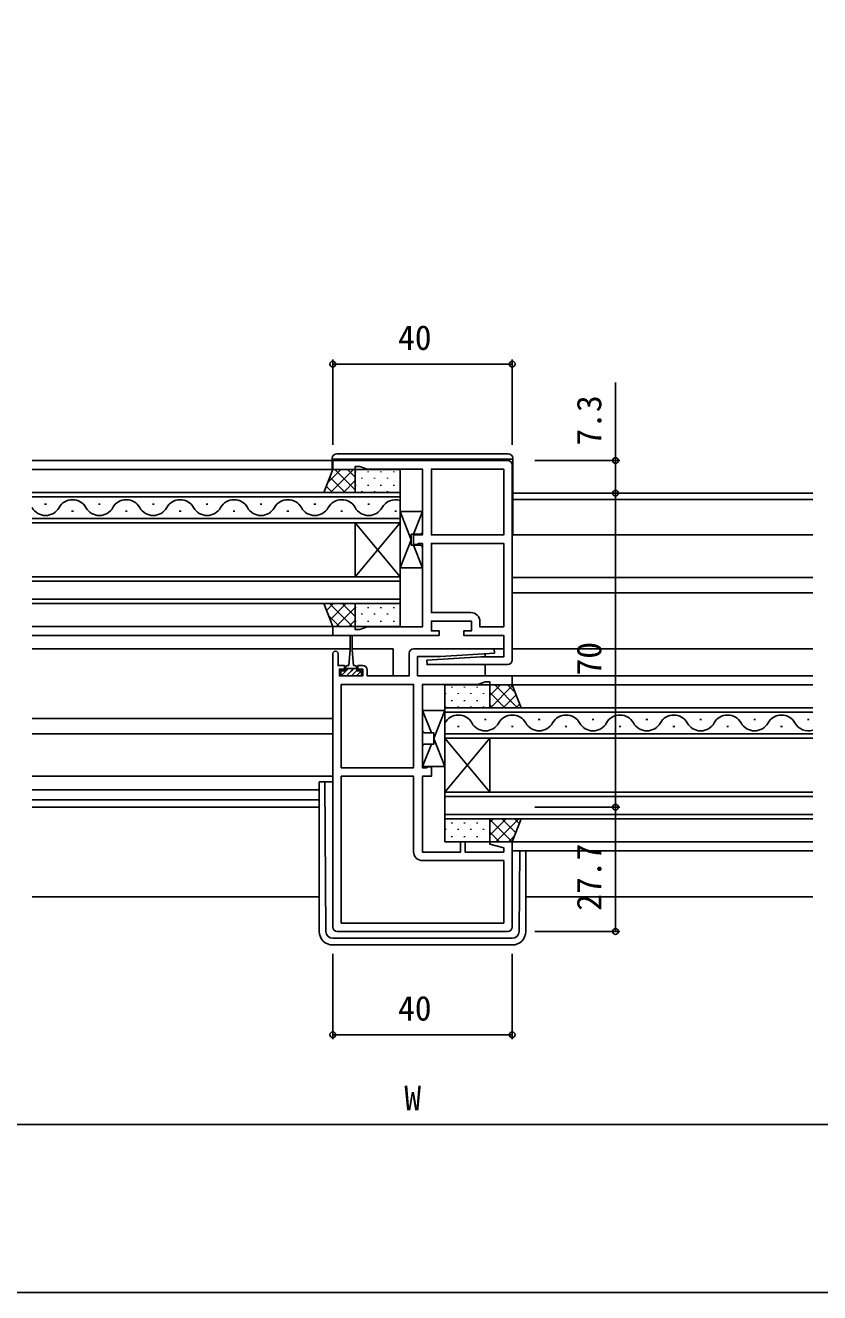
# Model space of a CAD drawing. Units: millimetres, scale not verified. Extents: x -437 to 438, y -301 to 299.
# Drawn here: x 74.7 to 251.7, y -301.3 to -18.8 of the extents above; entities that cross this region are included whole.
import ezdxf
from ezdxf.enums import TextEntityAlignment as Align

# ---------------------------------------------------------------- set-up
doc = ezdxf.new("R2010")
doc.units = ezdxf.units.MM
doc.header["$LTSCALE"] = 2
for name, color, linetype in [('0-2_YKK_11', 7, 'Continuous'), ('0-3_YKK_12', 2, 'Continuous'), ('0-4_YKK_13', 4, 'Continuous'), ('0-6_YKK_D', 6, 'Continuous'), ('0-7_YKK_ZWAK', 7, 'Continuous')]:
    doc.layers.add(name, color=color, linetype=linetype)
doc.styles.add('ＭＳ ゴシック', font='')
doc.styles.get('ＭＳ ゴシック').set_extended_font_data('MS Gothic')

msp = doc.modelspace()

# ---------------------------------------------------------------- linework, layer by layer
at = {"layer": '0-2_YKK_11'}
for p, q in [((183.2, -160.303), (183.2, -116.803)), ((143.2, -158.903), (143.2, -219.803)), ((144.2, -220.803), (182.2, -220.803))]:
    msp.add_line(p, q, dxfattribs=at)
for points in [[(182.2, -115.803), (143.2, -115.803), (143.2, -117.803), (148.2, -117.803), (148.2, -117.103), (149.2, -117.103), (150.848, -117.703), (163.2, -117.703), (163.2, -132.403), (161.2, -132.403), (161.2, -134.503), (162, -134.503), (162.173, -134.403), (162.346, -134.303), (163.2, -134.303), (163.2, -152.903), (150.848, -152.903), (149.2, -153.503), (148.2, -153.503), (148.2, -152.803), (143.2, -152.803), (143.2, -154.803), (166.9, -154.803), (166.9, -153.803), (165.2, -153.803), (165.2, -151.603), (174.1, -151.603), (174.1, -153.803), (172.4, -153.803), (172.4, -154.803), (181.3, -154.803), (181.3, -159.603), (176.2, -159.603), (164.186, -160.333), (164.215, -161.303), (182.2, -161.303)], [(181.3, -152.903), (181.3, -134.303), (165.2, -134.303), (165.2, -149.703), (174, -149.703)], [(176, -151.703), (176, -152.903), (181.3, -152.903)], [(183.2, -219.803), (183.2, -200.803), (178.239, -200.803), (178.171, -201.325), (181.3, -202.163), (181.3, -203.103), (172.7, -203.103), (172.7, -200.803), (171.7, -200.803), (171.7, -203.103), (163.2, -203.103), (163.2, -186.203), (165.2, -186.203), (165.2, -184.103), (164.4, -184.103), (164.227, -184.203), (164.054, -184.303), (163.2, -184.303), (163.2, -165.703), (175.552, -165.703), (177.2, -165.103), (178.2, -165.103), (178.2, -165.803), (183.2, -165.803), (183.2, -163.803), (162.1, -163.803), (162.1, -159.503), (167.2, -159.503), (179.214, -158.772), (179.185, -157.803), (161.2, -157.803)], [(149.9, -161.503), (148.8, -161.503), (148.8, -162.303), (149.9, -162.303), (149.9, -163.803), (144.7, -163.803), (144.7, -162.303), (145.8, -162.303), (145.8, -161.503), (144.4, -161.503), (144.4, -158.903)], [(160.2, -158.803), (160.2, -163.803), (150.9, -163.803), (150.9, -162.503)], [(161.2, -203.003), (161.2, -186.203), (145.1, -186.203), (145.1, -218.903)], [(145.1, -218.903), (181.3, -218.903), (181.3, -205.003), (163.2, -205.003)]]:
    msp.add_lwpolyline(points, dxfattribs=at)
for points in [[(181.3, -117.703), (165.2, -117.703), (165.2, -132.403), (181.3, -132.403)], [(161.2, -184.303), (161.2, -165.703), (145.1, -165.703), (145.1, -184.303)]]:
    msp.add_lwpolyline(points, close=True, dxfattribs=at)
for centre, radius, start, end in [((182.2, -116.803), 1, 0.00001, 89.99999), ((174, -151.703), 2, 0.00001, 89.99999), ((161.2, -158.803), 1, 90.00001, 179.99999), ((143.8, -158.903), 0.6, 359.99999, 180.00001), ((182.2, -160.303), 1, 270.00001, 359.99999), ((149.9, -162.503), 1, 0.00001, 89.99999), ((163.2, -203.003), 2, 180.00001, 269.99999), ((144.2, -219.803), 1, 180.00001, 269.99999), ((182.2, -219.803), 1, 270.00001, 359.99999)]:
    msp.add_arc(centre, radius, start, end, dxfattribs=at)
at = {"layer": '0-3_YKK_12'}
for p, q in [((76.2, -115.803), (143.1, -115.803)), ((76.2, -117.803), (143.7, -117.803)), ((76.2, -122.903), (158.2, -122.903)), ((158.2, -123.903), (76.2, -123.903)), ((183.3, -123.103), (250.2, -123.103)), ((79, -125.543), (79.4, -125.543)), ((85, -127.063), (85.4, -127.063)), ((91, -125.543), (91.4, -125.543)), ((97, -127.063), (97.4, -127.063)), ((103, -125.543), (103.4, -125.543)), ((109, -127.063), (109.4, -127.063)), ((115, -125.543), (115.4, -125.543)), ((121, -127.063), (121.4, -127.063)), ((127, -125.543), (127.4, -125.543)), ((133, -127.063), (133.4, -127.063)), ((139, -125.543), (139.4, -125.543)), ((145, -127.063), (145.4, -127.063)), ((151, -125.543), (151.4, -125.543)), ((157, -127.063), (157.4, -127.063)), ((250.2, -124.503), (183.3, -124.503)), ((76.2, -128.703), (158.2, -128.703)), ((148.2, -129.703), (148.2, -141.703)), ((158.2, -129.703), (148.2, -141.703)), ((158.2, -141.703), (148.2, -129.703)), ((158.2, -129.703), (158.2, -141.703)), ((183.2, -132.403), (250.2, -132.403)), ((76.2, -141.703), (158.2, -141.703)), ((158.2, -142.703), (76.2, -142.703)), ((183.2, -141.903), (250.2, -141.903)), ((76.2, -146.703), (158.2, -146.703)), ((183.2, -145.303), (250.2, -145.303)), ((76.2, -152.803), (143.7, -152.803)), ((76.2, -154.803), (143.5, -154.803)), ((76.2, -157.803), (147.05, -157.803)), ((147.55, -157.803), (156.7, -157.803)), ((156.7, -157.803), (156.7, -163.803)), ((178.7, -157.803), (181.3, -157.803)), ((183.2, -157.803), (250.2, -157.803)), ((177.2, -158.895), (177.2, -159.663)), ((177.2, -161.303), (177.2, -163.803)), ((182.9, -163.803), (250.2, -163.803)), ((182.7, -165.803), (250.2, -165.803)), ((168.2, -170.903), (250.2, -170.903)), ((168.2, -177.703), (168.2, -170.903)), ((250.2, -171.903), (168.2, -171.903)), ((76.2, -173.303), (143.2, -173.303)), ((171, -175.063), (171.4, -175.063)), ((177, -173.543), (177.4, -173.543)), ((183, -175.063), (183.4, -175.063)), ((189, -173.543), (189.4, -173.543)), ((195, -175.063), (195.4, -175.063)), ((201, -173.543), (201.4, -173.543)), ((207, -175.063), (207.4, -175.063)), ((213, -173.543), (213.4, -173.543)), ((219, -175.063), (219.4, -175.063)), ((225, -173.543), (225.4, -173.543)), ((231, -175.063), (231.4, -175.063)), ((237, -173.543), (237.4, -173.543)), ((243, -175.063), (243.4, -175.063)), ((249, -173.543), (249.4, -173.543)), ((76.2, -176.703), (143.2, -176.703)), ((168.2, -176.703), (250.2, -176.703)), ((168.2, -177.703), (168.2, -189.703)), ((168.2, -177.703), (178.2, -189.703)), ((168.2, -189.703), (178.2, -177.703)), ((250.2, -177.703), (168.2, -177.703)), ((178.2, -177.703), (178.2, -189.703)), ((76.2, -189.203), (140.201, -189.203)), ((140.201, -191.473), (76.2, -191.473)), ((168.2, -189.703), (250.2, -189.703)), ((168.2, -195.703), (168.2, -189.703)), ((250.2, -190.703), (168.2, -190.703)), ((76.2, -193.103), (140.201, -193.103)), ((168.2, -194.703), (250.2, -194.703)), ((250.2, -195.703), (168.2, -195.703)), ((182.7, -200.803), (250.2, -200.803)), ((183.2, -202.803), (250.2, -202.803)), ((76.2, -213.103), (140.201, -213.103)), ((186.201, -213.103), (250.2, -213.103))]:
    msp.add_line(p, q, dxfattribs=at)
for points in [[(158.2, -122.903), (158.2, -129.703), (76.2, -129.703)], [(158.2, -141.703), (158.2, -147.703), (76.2, -147.703)]]:
    msp.add_lwpolyline(points, dxfattribs=at)
for centre, start, end in [((79.2, -124.626), 209.20254, 330.79746), ((85.2, -127.979), 29.20254, 150.79746), ((91.2, -124.626), 209.20254, 330.79746), ((97.2, -127.979), 29.20254, 150.79746), ((103.2, -124.626), 209.20254, 330.79746), ((109.2, -127.979), 29.20254, 150.79746), ((115.2, -124.626), 209.20254, 330.79746), ((121.2, -127.979), 29.20254, 150.79746), ((127.2, -124.626), 209.20254, 330.79746), ((133.2, -127.979), 29.20254, 150.79746), ((139.2, -124.626), 209.20254, 330.79746), ((145.2, -127.979), 29.20254, 150.79746), ((151.2, -124.626), 209.20254, 330.79746), ((157.2, -127.979), 73.08415, 150.79746), ((171.2, -175.979), 29.20254, 150.79746), ((177.2, -172.626), 209.20254, 330.79746), ((183.2, -175.979), 29.20254, 150.79746), ((189.2, -172.626), 209.20254, 330.79746), ((195.2, -175.979), 29.20254, 150.79746), ((201.2, -172.626), 209.20254, 330.79746), ((207.2, -175.979), 29.20254, 150.79746), ((213.2, -172.626), 209.20254, 330.79746), ((219.2, -175.979), 29.20254, 150.79746), ((225.2, -172.626), 209.20254, 330.79746), ((231.2, -175.979), 29.20254, 150.79746), ((237.2, -172.626), 209.20254, 330.79746), ((243.2, -175.979), 29.20254, 150.79746), ((249.2, -172.626), 209.20254, 286.91585)]:
    msp.add_arc(centre, 3.437, start, end, dxfattribs=at)
at = {"layer": '0-4_YKK_13'}
for p, q in [((143.1, -115.303), (143.1, -117.803)), ((183.3, -115.503), (143.1, -115.503)), ((144.1, -114.303), (182.3, -114.303)), ((183.3, -115.303), (183.3, -132.303)), ((145.003, -117.803), (142.037, -120.769)), ((147.832, -117.802), (142.732, -122.903)), ((148.2, -122.323), (143.68, -117.803)), ((148.2, -119.494), (146.508, -117.802)), ((148.29, -118.222), (148.29, -118.422)), ((151.12, -118.222), (151.12, -118.422)), ((153.95, -118.222), (153.95, -118.422)), ((156.78, -118.222), (156.78, -118.422)), ((145.951, -122.902), (142.538, -119.49)), ((148.2, -120.263), (145.56, -122.902)), ((148.29, -121.252), (148.29, -121.452)), ((149.705, -119.637), (149.705, -119.837)), ((151.12, -121.252), (151.12, -121.452)), ((152.535, -119.637), (152.535, -119.837)), ((153.95, -121.252), (153.95, -121.452)), ((155.365, -119.637), (155.365, -119.837)), ((156.78, -121.252), (156.78, -121.452)), ((158.195, -119.637), (158.195, -119.837)), ((143.123, -122.903), (141.742, -121.521)), ((149.705, -122.667), (149.705, -122.867)), ((152.535, -122.667), (152.535, -122.867)), ((155.365, -122.667), (155.365, -122.867)), ((158.195, -122.667), (158.195, -122.867)), ((158.2, -127.203), (160.7, -133.453)), ((161.2, -132.203), (163.2, -127.203)), ((160.7, -132.203), (160.7, -134.703)), ((162.7, -132.203), (160.7, -132.203)), ((183.3, -132.303), (183.2, -132.303)), ((158.2, -139.703), (160.7, -133.453)), ((162.7, -134.703), (160.7, -134.703)), ((161.2, -134.703), (163.2, -139.703)), ((143.388, -147.703), (141.816, -149.274)), ((147.567, -152.803), (142.467, -147.703)), ((146.216, -147.703), (142.613, -151.306)), ((148.2, -148.547), (143.945, -152.803)), ((148.2, -150.607), (145.296, -147.703)), ((148.2, -147.778), (148.124, -147.703)), ((148.29, -148.522), (148.29, -148.722)), ((151.12, -148.522), (151.12, -148.722)), ((153.95, -148.522), (153.95, -148.722)), ((156.78, -148.522), (156.78, -148.722)), ((144.739, -152.803), (142.207, -150.271)), ((148.2, -151.375), (146.773, -152.803)), ((148.29, -151.552), (148.29, -151.752)), ((149.705, -149.937), (149.705, -150.137)), ((151.12, -151.552), (151.12, -151.752)), ((152.535, -149.937), (152.535, -150.137)), ((153.95, -151.552), (153.95, -151.752)), ((155.365, -149.937), (155.365, -150.137)), ((156.78, -151.552), (156.78, -151.752)), ((158.195, -149.937), (158.195, -150.137)), ((147.05, -155.053), (147.05, -158.003)), ((147.55, -158.003), (147.55, -155.053)), ((147.05, -158.003), (146.8, -161.503)), ((147.55, -158.003), (147.8, -161.503)), ((145.088, -162.703), (145, -162.79)), ((146.71, -162.203), (145.11, -163.803)), ((146.05, -162.703), (146.05, -161.903)), ((148.55, -162.203), (146.05, -162.203)), ((146.45, -161.503), (146.8, -161.503)), ((148.55, -162.608), (147.355, -163.803)), ((147.8, -161.503), (148.15, -161.503)), ((149.578, -162.703), (148.478, -163.803)), ((148.55, -161.903), (148.55, -162.703)), ((169.71, -166.223), (169.71, -166.423)), ((172.54, -166.223), (172.54, -166.423)), ((175.37, -166.223), (175.37, -166.423)), ((180.606, -165.803), (178.2, -168.209)), ((183.266, -165.971), (178.335, -170.902)), ((184.383, -170.903), (179.283, -165.802)), ((183.902, -167.594), (182.111, -165.803)), ((168.295, -167.638), (168.295, -167.838)), ((169.71, -169.253), (169.71, -169.453)), ((171.125, -167.638), (171.125, -167.838)), ((172.54, -169.253), (172.54, -169.453)), ((173.955, -167.638), (173.955, -167.838)), ((175.37, -169.253), (175.37, -169.453)), ((176.785, -167.638), (176.785, -167.838)), ((181.554, -170.902), (178.2, -167.548)), ((184.063, -168.003), (181.163, -170.902)), ((165.2, -176.503), (163.2, -171.503)), ((168.2, -171.503), (165.7, -177.753)), ((168.295, -170.668), (168.295, -170.868)), ((171.125, -170.668), (171.125, -170.868)), ((173.955, -170.668), (173.955, -170.868)), ((176.785, -170.668), (176.785, -170.868)), ((178.726, -170.902), (178.2, -170.377)), ((184.86, -170.035), (183.992, -170.903)), ((163.7, -176.503), (165.7, -176.503)), ((165.7, -176.503), (165.7, -179.003)), ((168.2, -184.003), (165.7, -177.753)), ((165.2, -179.003), (163.2, -184.003)), ((163.7, -179.003), (165.7, -179.003)), ((76.2, -186.203), (143.2, -186.203)), ((140.201, -187.408), (140.201, -220.8)), ((143.201, -187.408), (140.201, -187.408)), ((141.689, -220.812), (141.425, -187.451)), ((169.71, -196.523), (169.71, -196.723)), ((172.54, -196.523), (172.54, -196.723)), ((175.37, -196.523), (175.37, -196.723)), ((181.819, -195.703), (178.2, -199.322)), ((178.991, -195.703), (178.2, -196.493)), ((183.17, -200.803), (178.2, -195.832)), ((184.648, -195.703), (179.548, -200.803)), ((183.988, -198.792), (180.899, -195.703)), ((184.785, -196.761), (183.727, -195.703)), ((168.295, -197.938), (168.295, -198.138)), ((169.71, -199.553), (169.71, -199.753)), ((171.125, -197.938), (171.125, -198.138)), ((172.54, -199.553), (172.54, -199.753)), ((173.955, -197.938), (173.955, -198.138)), ((175.37, -199.553), (175.37, -199.753)), ((176.785, -197.938), (176.785, -198.138)), ((180.342, -200.803), (178.2, -198.661)), ((183.732, -199.447), (182.376, -200.803)), ((184.712, -220.812), (184.854, -202.803)), ((186.201, -202.803), (186.201, -220.8)), ((143.189, -222.3), (183.212, -222.3)), ((143.201, -223.8), (183.201, -223.8))]:
    msp.add_line(p, q, dxfattribs=at)
for points in [[(148.2, -122.902), (141.2, -122.903), (143.2, -117.803), (148.2, -117.802)], [(148.2, -117.802), (148.2, -122.902), (158.2, -122.902), (158.2, -117.802)], [(148.2, -147.703), (141.2, -147.703), (143.2, -152.803), (148.2, -152.803)], [(148.2, -152.803), (148.2, -147.703), (158.2, -147.703), (158.2, -152.803)], [(178.2, -165.802), (178.2, -170.902), (168.2, -170.902), (168.2, -165.802)], [(178.2, -170.902), (185.2, -170.903), (183.2, -165.803), (178.2, -165.802)], [(178.2, -200.803), (178.2, -195.703), (168.2, -195.703), (168.2, -200.803)], [(178.2, -195.703), (185.2, -195.703), (183.2, -200.803), (178.2, -200.803)]]:
    msp.add_lwpolyline(points, close=True, dxfattribs=at)
for points in [[(158.2, -139.703), (158.2, -127.203), (163.2, -127.203), (163.2, -131.703)], [(158.2, -139.703), (163.2, -139.703), (163.2, -135.203)], [(146.05, -162.703), (145, -162.703), (145, -163.803), (149.6, -163.803), (149.6, -162.703), (148.55, -162.703)], [(147.833, -162.203), (147.3, -162.735), (146.233, -163.803)], [(168.2, -184.003), (168.2, -171.503), (163.2, -171.503), (163.2, -176.003)], [(168.2, -184.003), (163.2, -184.003), (163.2, -179.503)]]:
    msp.add_lwpolyline(points, dxfattribs=at)
for centre, radius, start, end in [((144.1, -115.303), 1, 90, 180), ((182.3, -115.303), 1, 0, 90), ((162.7, -131.703), 0.5, 270, 0), ((162.7, -135.203), 0.5, 0, 90), ((147.3, -155.053), 0.25, 0, 180), ((146.45, -161.903), 0.4, 90, 180), ((148.15, -161.903), 0.4, 0, 90), ((163.7, -176.003), 0.5, 180, 270), ((163.7, -179.503), 0.5, 90, 180), ((143.201, -220.8), 3, 180, 270), ((143.189, -220.8), 1.5, 180.45233, 270), ((183.201, -220.8), 3, 270, 0), ((183.212, -220.8), 1.5, 270, 359.54767)]:
    msp.add_arc(centre, radius, start, end, dxfattribs=at)
at = {"layer": '0-6_YKK_D'}
for p, q in [((143.2, -112.303), (143.2, -93.303)), ((143.2, -94.303), (183.2, -94.303)), ((183.2, -112.303), (183.2, -93.303)), ((188.201, -115.803), (207.201, -115.803)), ((188.201, -123.103), (207.201, -123.103)), ((188.201, -123.103), (207.201, -123.103)), ((206.201, -123.103), (206.201, -193.103)), ((188.201, -193.103), (207.201, -193.103)), ((188.201, -193.103), (207.201, -193.103)), ((206.201, -193.103), (206.201, -220.803)), ((188.201, -220.803), (207.201, -220.803)), ((143.2, -225.8), (143.2, -244.8)), ((183.2, -225.8), (183.2, -244.8)), ((143.2, -243.8), (183.2, -243.8)), ((-31.8, -263.8), (358.2, -263.8))]:
    msp.add_line(p, q, dxfattribs=at)
msp.add_lwpolyline([(206.201, -123.103), (206.201, -115.803), (206.201, -98.406)], dxfattribs=at)
for centre in [(143.2, -94.303), (183.2, -94.303), (206.201, -115.803), (206.201, -123.103), (206.201, -123.103), (206.201, -193.103), (206.201, -193.103), (206.201, -220.803), (143.2, -243.8), (183.2, -243.8)]:
    msp.add_circle(centre, 0.637, dxfattribs=at)
at = {"layer": '0-7_YKK_ZWAK'}
msp.add_lwpolyline([(-436.8, -301.3), (438.2, -301.3), (438.2, 263.7)], dxfattribs=at)

# ---------------------------------------------------------------- texts
at = {"layer": '0-6_YKK_D', "style": 'ＭＳ ゴシック'}
for s, p in [('40', (157.745, -92.803)), ('40', (157.745, -242.3)), ('W', (159.152, -262.3))]:
    msp.add_text(s, height=5.499, dxfattribs=at).set_placement(p, align=Align.BOTTOM_LEFT)
for s, p in [('7.3', (204.701, -112.477)), ('70', (204.701, -163.728)), ('27.7', (204.701, -216.178))]:
    msp.add_text(s, height=5.499, rotation=90, dxfattribs=at).set_placement(p, align=Align.BOTTOM_LEFT)

doc.saveas('drawing.dxf')
